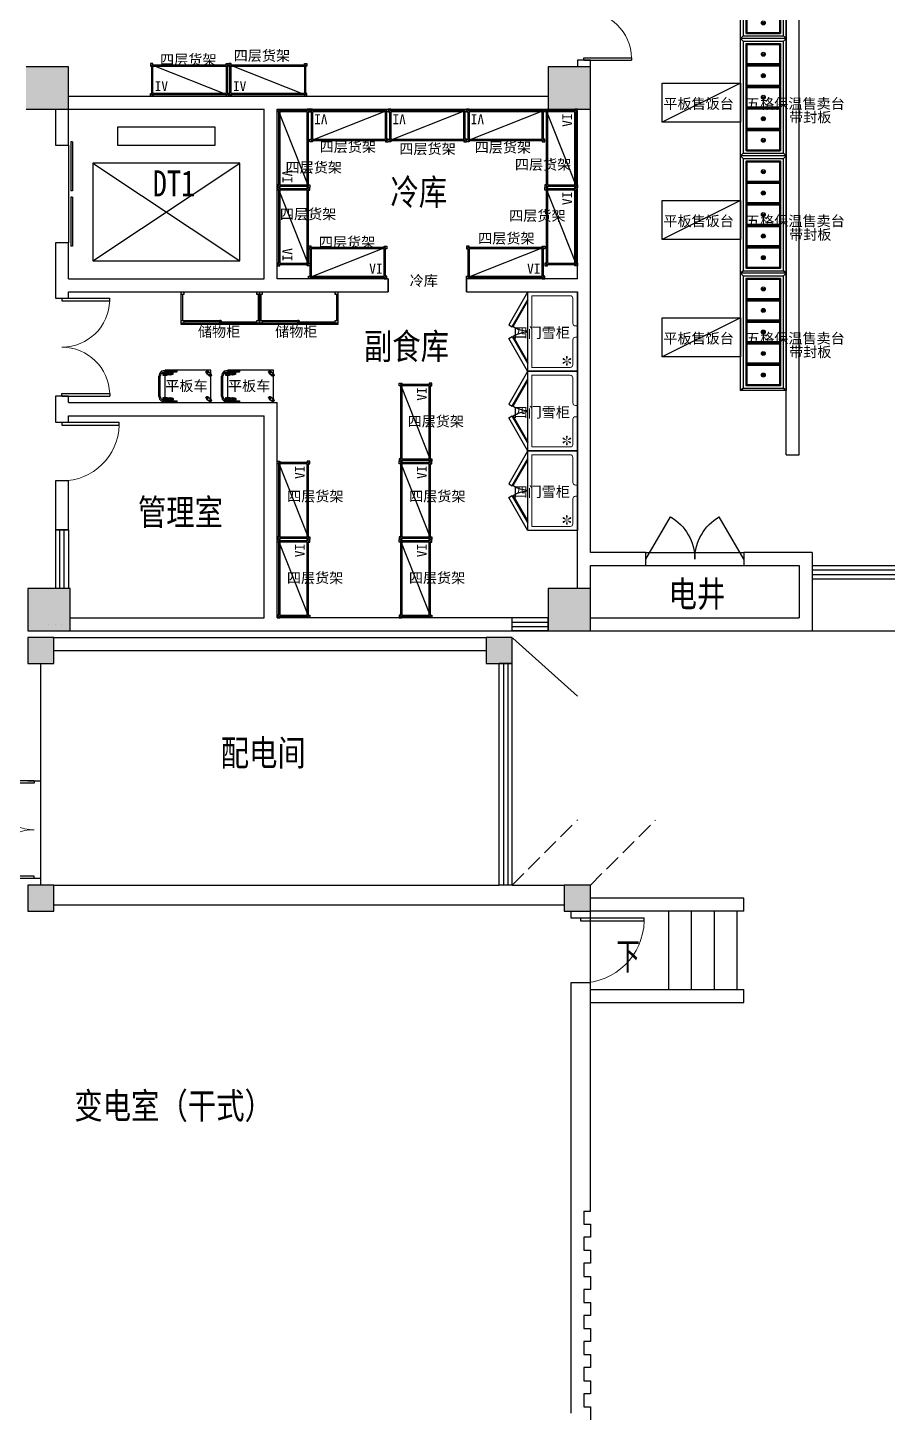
# Model space of a CAD drawing. Extents: x 1158414 to 1597620, y -840005 to -760676.
# Drawn here: x 1192469 to 1205644, y -825732 to -804482 of the extents above; entities that cross this region are included whole.
import ezdxf

# ---------------------------------------------------------------- set-up
doc = ezdxf.new("R2010")
doc.units = 0
doc.header["$LTSCALE"] = 1000
doc.linetypes.add('DASH', pattern=[0.35, 0.25, -0.1])
doc.linetypes.add('DIVIDE', pattern=[31.75, 12.7, -6.35, 0, -6.35, 0, -6.35])
for name, color, linetype in [('COLUMN', 2, 'Continuous'), ('CURTWALL', 4, 'Continuous'), ('DIM_SYMB', 3, 'Continuous'), ('EVTR', 4, 'Continuous'), ('GROUND', 34, 'Continuous'), ('PUB_HATCH', 8, 'Continuous'), ('PUB_TEXT', 7, 'Continuous'), ('STAIR', 4, 'Continuous'), ('WALL', 6, 'Continuous'), ('WINDOW', 4, 'Continuous'), ('WS_厨房设备', 1, 'Continuous'), ('产品名称', 7, 'Continuous')]:
    doc.layers.add(name, color=color, linetype=linetype)
doc.styles.add('_TCH_DIM', font='TSSDENG', dxfattribs={"width": 0.8, "bigfont": 'TSSDCHN'})
doc.styles.get("Standard").update_dxf_attribs({"font": '', "width": 0.8})
doc.styles.add('WMF-宋体1', font='')
doc.styles.get('Standard').set_extended_font_data('SimSun')
doc.styles.get('WMF-宋体1').set_extended_font_data('SimSun')

# ---------------------------------------------------------------- blocks, each defined once
blk = doc.blocks.new('snow')
at = {"lineweight": -3}
for points in [[(-59, 13, 1.234515), (-57, -14), (0, 0)], [(-18, 58, 1.234515), (-41, 43), (0, 0)], [(0, 0), (-41, -42, 1.234515), (-19, -57)], [(41, 44, 1.234515), (17, 57), (0, 0)], [(0, 0), (58, -13, 1.234515), (59, 14)], [(0, 0), (17, -57, 1.234515), (41, -44)]]:
    blk.add_hatch(color=5, dxfattribs=at).paths.add_polyline_path(points)
blk = doc.blocks.new('Custom_45')
at = {"color": 252, "lineweight": -3}
for points in [[(5, 760), (4, 762), (506, 1052), (536, 1000), (121, 760)], [(121, 760), (528, 995), (533, 986), (141, 760)], [(1215, 760), (1216, 762), (714, 1052), (684, 1000), (1099, 760)], [(1099, 760), (692, 995), (687, 986), (1079, 760)]]:
    blk.add_lwpolyline(points, dxfattribs=at)
blk.add_lwpolyline([(0, 760), (1220, 760), (1220, 0), (0, 0)], close=True)
at = {"color": 252, "lineweight": 20}
blk.add_lwpolyline([(1160, 700), (1160, 110, -0.414214), (1120, 70), (736, 70, 0.414214), (696, 30), (696, 0), (524, 0), (524, 30, 0.414214), (484, 70), (100, 70, -0.414214), (60, 110), (60, 700)], format="xyb", close=True, dxfattribs=at)
at = {"color": 252, "linetype": 'Continuous', "lineweight": -3, "ltscale": 5}
for centre, start, end in [((129, 742), 2.1551, 31.183), ((1091, 742), 148.817, 177.8449)]:
    blk.add_arc(centre, 472, start, end, dxfattribs=at)
at = {"color": 252, "lineweight": -3}
blk.add_blockref('snow', (160, 161), dxfattribs=at)
blk = doc.blocks.new('*U48')
for p, q in [((20, 20), (20, 480)), ((20, 480), (1180, 480)), ((1180, 480), (1180, 20)), ((1180, 20), (20, 20))]:
    blk.add_line(p, q)
at = {"color": 252, "linetype": 'Continuous', "ltscale": 3}
blk.add_line((20, 480), (1180, 20), dxfattribs=at)
at = {"color": 252}
for p, q in [((40, 40), (40, 460)), ((40, 40), (40, 460)), ((40, 460), (1160, 460)), ((1160, 460), (1160, 40)), ((1160, 40), (40, 40))]:
    blk.add_line(p, q, dxfattribs=at)
for points in [[(40, 480), (40, 500), (0, 500), (0, 460), (20, 460)], [(1160, 480), (1160, 500), (1200, 500), (1200, 460), (1180, 460)], [(40, 20), (40, 0), (0, 0), (0, 40), (20, 40)], [(1160, 20), (1160, 0), (1200, 0), (1200, 40), (1180, 40)]]:
    blk.add_lwpolyline(points, dxfattribs=at)
blk.add_text('IV', height=150).set_placement((66, 80))
blk = doc.blocks.new('CJT_4161')
at = {"linetype": 'Continuous'}
for p, q in [((0, 0), (0, 500)), ((0, 500), (1200, 500)), ((1200, 500), (1200, 0)), ((1200, 0), (0, 0))]:
    blk.add_line(p, q, dxfattribs=at)
at = {"color": 252}
for p, q in [((0, 480), (40, 480)), ((0, 480), (1200, 480)), ((40, 440), (0, 440)), ((20, 40), (20, 440)), ((40, 480), (40, 440)), ((40, 478), (610, 478)), ((40, 478), (40, 460)), ((610, 460), (40, 460)), ((590, 440), (590, 458)), ((590, 458), (1160, 458)), ((1160, 440), (590, 440)), ((610, 478), (610, 460)), ((1160, 440), (1160, 480)), ((1200, 440), (1160, 440)), ((1180, 40), (1180, 440)), ((0, 40), (40, 40)), ((40, 0), (0, 0)), ((40, 40), (40, 0)), ((40, 20), (40, 38)), ((1160, 0), (1160, 40)), ((1160, 40), (1200, 40)), ((1160, 18), (1160, 0)), ((1200, 0), (1160, 0))]:
    blk.add_line(p, q, dxfattribs=at)
at = {"color": 2, "linetype": 'Continuous'}
blk.add_line((600, 500), (600, 430), dxfattribs=at)
at = {"color": 252, "linetype": 'Continuous'}
blk.add_line((1160, 458), (1160, 440), dxfattribs=at)
blk = doc.blocks.new('带刹车脚轮')
h = blk.add_hatch(color=252)
h.dxf.hatch_style = 1
h.paths.add_polyline_path([(-11, -35), (-15, -35), (-15, -46), (-11, -50)])
h.paths.add_polyline_path([(15, -35), (11, -35), (11, -50), (15, -46)])
h.paths.add_polyline_path([(-11, 50), (-15, 46), (-15, 35), (-11, 35)])
h.paths.add_polyline_path([(15, 46), (11, 50), (11, 35), (15, 35)])
at = {"color": 252}
for p, q in [((-11, 50), (-11, 35)), ((-8, 50), (-8, 35)), ((-4, 50), (-4, 35)), ((0, 50), (0, 35)), ((0, 50), (0, 35)), ((4, 50), (4, 35)), ((8, 50), (8, 35)), ((11, 50), (11, 35)), ((-11, -50), (-11, -35)), ((-8, -35), (-8, -50)), ((-4, -35), (-4, -50)), ((0, -35), (0, -50)), ((0, -35), (0, -50)), ((4, -35), (4, -50)), ((8, -35), (8, -50)), ((11, -50), (11, -35))]:
    blk.add_line(p, q, dxfattribs=at)
at = {"color": 252, "linetype": 'Continuous'}
for p, q in [((-14, -59), (-14, -93)), ((-7, -59), (-7, -93)), ((0, -59), (0, -93)), ((7, -59), (7, -93)), ((14, -59), (14, -93))]:
    blk.add_line(p, q, dxfattribs=at)
blk.add_lwpolyline([(-22, -42), (-20, -40), (-20, 1), (20, 1), (20, -40), (22, -42), (25, -42), (27, -44), (27, -99), (25, -101), (-26, -101), (-28, -99), (-28, -44), (-26, -42), (-22, -42)], dxfattribs=at)
at = {"color": 252}
for points in [[(-20, 15), (-20, 33), (-18, 35), (18, 35), (20, 33), (20, 15)], [(-15, 35), (-15, 46), (-11, 50), (11, 50), (15, 46), (15, 35)], [(20, -15), (20, -33), (18, -35), (-18, -35), (-20, -33), (-20, -15)], [(15, -35), (15, -46), (11, -50), (-11, -50), (-15, -46), (-15, -35)]]:
    blk.add_lwpolyline(points, dxfattribs=at)
for radius in [25, 19.6]:
    blk.add_circle((0, 0), radius, dxfattribs=at)
blk = doc.blocks.new('脚轮')
h = blk.add_hatch(color=252)
h.dxf.hatch_style = 1
h.paths.add_polyline_path([(-11, -35), (-15, -35), (-15, -46), (-11, -50)])
h.paths.add_polyline_path([(15, -35), (11, -35), (11, -50), (15, -46)])
h.paths.add_polyline_path([(-11, 50), (-15, 46), (-15, 35), (-11, 35)])
h.paths.add_polyline_path([(15, 46), (11, 50), (11, 35), (15, 35)])
at = {"color": 252}
for p, q in [((-11, 50), (-11, 35)), ((-8, 50), (-8, 35)), ((-4, 50), (-4, 35)), ((0, 50), (0, 35)), ((0, 50), (0, 35)), ((4, 50), (4, 35)), ((8, 50), (8, 35)), ((11, 50), (11, 35)), ((-11, -50), (-11, -35)), ((-8, -35), (-8, -50)), ((-4, -35), (-4, -50)), ((0, -35), (0, -50)), ((0, -35), (0, -50)), ((4, -35), (4, -50)), ((8, -35), (8, -50)), ((11, -50), (11, -35))]:
    blk.add_line(p, q, dxfattribs=at)
for points in [[(-20, 15), (-20, 33), (-18, 35), (18, 35), (20, 33), (20, 15)], [(-15, 35), (-15, 46), (-11, 50), (11, 50), (15, 46), (15, 35)], [(20, -15), (20, -33), (18, -35), (-18, -35), (-20, -33), (-20, -15)], [(15, -35), (15, -46), (11, -50), (-11, -50), (-15, -46), (-15, -35)]]:
    blk.add_lwpolyline(points, dxfattribs=at)
for radius in [25, 19.6]:
    blk.add_circle((0, 0), radius, dxfattribs=at)
blk = doc.blocks.new('Custom_94')
for p, q in [((0, 700), (500, 700)), ((0, 700), (0, 700)), ((0, 700), (0, 0)), ((20, 756), (8, 711)), ((8, 711), (8, 668)), ((8, 668), (11, 661)), ((11, 661), (19, 658)), ((19, 658), (26, 661)), ((52, 788), (20, 756)), ((26, 661), (29, 668)), ((38, 745), (29, 711)), ((29, 711), (29, 668)), ((62, 770), (38, 745)), ((96, 800), (52, 788)), ((96, 779), (62, 770)), ((96, 800), (404, 800)), ((96, 779), (404, 779)), ((448, 788), (404, 800)), ((438, 770), (404, 779)), ((462, 745), (438, 770)), ((480, 756), (448, 788)), ((471, 711), (462, 745)), ((471, 711), (471, 668)), ((471, 668), (474, 661)), ((474, 661), (481, 658)), ((492, 711), (480, 756)), ((481, 658), (489, 661)), ((489, 661), (492, 668)), ((492, 711), (492, 668)), ((500, 679), (492, 679)), ((500, 0), (500, 700)), ((0, 0), (500, 0))]:
    blk.add_line(p, q)
at = {"color": 252}
for p, q in [((10, 663), (10, 522)), ((27, 663), (27, 522)), ((473, 663), (473, 522)), ((490, 663), (490, 522))]:
    blk.add_line(p, q, dxfattribs=at)
for centre, radius, start, end in [((18, 528), 10.5, 216.2302, 323.7698), ((482, 525), 9.09, 200.6774, 339.3226)]:
    blk.add_arc(centre, radius, start, end, dxfattribs=at)
at = {"color": 252, "rotation": 180}
for p in [(53, 631), (444, 632)]:
    blk.add_blockref('带刹车脚轮', p, dxfattribs=at)
at = {"rotation": 315}
for p in [(53, 33), (444, 33)]:
    blk.add_blockref('脚轮', p, dxfattribs=at)
blk = doc.blocks.new('*U113')
at = {"color": 252, "linetype": 'DIVIDE', "ltscale": 3}
blk.add_line((0, 0), (1200, 600), dxfattribs=at)
at = {"linetype": 'Continuous'}
for p, q in [((0, 0), (0, 600)), ((0, 600), (1200, 600)), ((1200, 600), (1200, 0)), ((1200, 0), (0, 0))]:
    blk.add_line(p, q, dxfattribs=at)
blk = doc.blocks.new('Custom_78')
for p, q in [((40, 660), (0, 700)), ((0, 700), (1800, 700)), ((0, 0), (0, 700)), ((0, 700), (40, 660)), ((1800, 700), (1760, 660)), ((1800, 700), (1760, 660)), ((1800, 0), (1800, 700)), ((1800, 0), (0, 0)), ((1760, 40), (1800, 0)), ((1760, 40), (1800, 0))]:
    blk.add_line(p, q)
at = {"color": 253}
for p, q in [((1760, 660), (40, 660)), ((40, 660), (40, 40)), ((1760, 660), (1760, 40)), ((0, 0), (40, 40)), ((40, 40), (0, 0)), ((40, 40), (1760, 40))]:
    blk.add_line(p, q, dxfattribs=at)
at = {"color": 252}
for p, q in [((232, 379), (232, 321)), ((248, 379), (248, 321)), ((562, 379), (562, 321)), ((578, 379), (578, 321)), ((892, 379), (892, 321)), ((908, 379), (908, 321)), ((1222, 379), (1222, 321)), ((1238, 379), (1238, 321)), ((1552, 379), (1552, 321)), ((1568, 379), (1568, 321))]:
    blk.add_line(p, q, dxfattribs=at)
for points in [[(85, 615), (395, 615, -0.414214), (405, 605), (405, 95, -0.414214), (395, 85), (85, 85, -0.414214), (75, 95), (75, 605, -0.414214)], [(100, 600), (380, 600, -0.414214), (390, 590), (390, 110, -0.414214), (380, 100), (100, 100, -0.414214), (90, 110), (90, 590, -0.414214)], [(415, 615), (725, 615, -0.414214), (735, 605), (735, 95, -0.414214), (725, 85), (415, 85, -0.414214), (405, 95), (405, 605, -0.414214)], [(430, 600), (710, 600, -0.414214), (720, 590), (720, 110, -0.414214), (710, 100), (430, 100, -0.414214), (420, 110), (420, 590, -0.414214)], [(745, 615), (1055, 615, -0.414214), (1065, 605), (1065, 95, -0.414214), (1055, 85), (745, 85, -0.414214), (735, 95), (735, 605, -0.414214)], [(760, 600), (1040, 600, -0.414214), (1050, 590), (1050, 110, -0.414214), (1040, 100), (760, 100, -0.414214), (750, 110), (750, 590, -0.414214)], [(1075, 615), (1385, 615, -0.414214), (1395, 605), (1395, 95, -0.414214), (1385, 85), (1075, 85, -0.414214), (1065, 95), (1065, 605, -0.414214)], [(1090, 600), (1370, 600, -0.414214), (1380, 590), (1380, 110, -0.414214), (1370, 100), (1090, 100, -0.414214), (1080, 110), (1080, 590, -0.414214)], [(1405, 615), (1715, 615, -0.414214), (1725, 605), (1725, 95, -0.414214), (1715, 85), (1405, 85, -0.414214), (1395, 95), (1395, 605, -0.414214)], [(1420, 600), (1700, 600, -0.414214), (1710, 590), (1710, 110, -0.414214), (1700, 100), (1420, 100, -0.414214), (1410, 110), (1410, 590, -0.414214)]]:
    blk.add_lwpolyline(points, format="xyb", close=True, dxfattribs=at)
for centre in [(240, 350), (570, 350), (900, 350), (1230, 350), (1560, 350)]:
    blk.add_circle(centre, 30, dxfattribs=at)
blk = doc.blocks.new('$DorLib2D$00000002')
for p, q in [((-0.5, 0), (-0.5, 0.4875)), ((-0.475, 0.4875), (-0.5, 0.4875)), ((-0.475, 0), (-0.475, 0.4875)), ((0.475, 0), (0.475, 0.4875)), ((0.475, 0.4875), (0.5, 0.4875)), ((0.5, 0), (0.5, 0.4875)), ((-0.5, 0), (-0.475, 0)), ((0.5, 0), (0.475, 0))]:
    blk.add_line(p, q)
at = {"lineweight": 13}
for centre, start, end in [((-0.4875, 0), 0, 88.53072), ((0.4875, 0), 91.46928, 180)]:
    blk.add_arc(centre, 0.4875, start, end, dxfattribs=at)
blk = doc.blocks.new('$DORLIB2D$00000127')
at = {"color": 0}
for points in [[(-0.533, 0.795), (-0.533, 0.69)], [(-0.033, 0.795), (-0.533, 0.795)], [(-0.033, 0.795), (-0.033, 0.69)], [(0.533, 0.795), (0.033, 0.795)], [(0.033, 0.795), (0.033, 0.69)], [(0.533, 0.795), (0.533, 0.69)], [(-0.033, 0.69), (-0.533, 0.69)], [(0.533, 0.69), (0.033, 0.69)], [(0.5, 0.5), (-0.5, 0.5)]]:
    blk.add_lwpolyline(points, dxfattribs=at)
blk = doc.blocks.new('$DorLib2D$00000231')
at = {"color": 0}
for p, q in [((-0.5, 0), (-0.25, 0.433)), ((0.5, 0), (0.25, 0.433))]:
    blk.add_line(p, q, dxfattribs=at)
for centre, start, end in [((-0.5, 0), 0, 60), ((0.5, 0), 120, 180)]:
    blk.add_arc(centre, 0.5, start, end, dxfattribs=at)
blk = doc.blocks.new('$DorLib2D$00000001')
for p, q in [((0.45, 0.975), (0.5, 0.975)), ((0.45, 0), (0.45, 0.975)), ((0.5, 0), (0.5, 0.975)), ((0.5, 0), (0.45, 0))]:
    blk.add_line(p, q)
at = {"lineweight": 13}
blk.add_arc((0.475, 0), 0.975, 91.4693, 180, dxfattribs=at)
blk = doc.blocks.new('$TCHSYS$WIN2D')
for p, q in [((-0.5, 0.5), (0.5, 0.5)), ((-0.5, 0.5), (-0.5, -0.5)), ((0.5, 0.5), (0.5, -0.5)), ((0.5, 0.1667), (-0.5, 0.1667)), ((0.5, -0.1667), (-0.5, -0.1667)), ((-0.5, -0.5), (0.5, -0.5))]:
    blk.add_line(p, q)

msp = doc.modelspace()

# ---------------------------------------------------------------- hatches: boundary and pattern name
at = {"layer": 'PUB_HATCH'}
for points in [[(1193093.9, -805732.1), (1193093.9, -805082.1), (1192443.9, -805082.1), (1192443.9, -805732.1)], [(1201093.9, -805732.1), (1201093.9, -805082.1), (1200443.9, -805082.1), (1200443.9, -805732.1)], [(1193118.8, -813732.1), (1193118.8, -813082.1), (1192468.8, -813082.1), (1192468.8, -813732.1)], [(1201093.9, -813732.1), (1201093.9, -813082.1), (1200443.9, -813082.1), (1200443.9, -813732.1)], [(1192468.8, -813832.1), (1192468.8, -814232.1), (1192868.8, -814232.1), (1192868.8, -813832.1)], [(1199493.8, -813832.1), (1199493.8, -814232.1), (1199893.8, -814232.1), (1199893.8, -813832.1)], [(1192468.8, -817632.1), (1192468.8, -818032.1), (1192868.8, -818032.1), (1192868.8, -817632.1)], [(1200693.8, -817632.1), (1200693.8, -818032.1), (1201093.8, -818032.1), (1201093.8, -817632.1)]]:
    msp.add_hatch(color=256, dxfattribs=at).paths.add_polyline_path(points)

# ---------------------------------------------------------------- linework, layer by layer
for points in [[(1199893.9, -813732.1), (1200443.9, -813732.1)], [(1199902.3, -813846.1), (1200893.8, -814732.1)]]:
    msp.add_lwpolyline(points)
at = {"layer": 'COLUMN'}
for p, q in [((1193093.9, -805082.1), (1192443.9, -805082.1)), ((1193093.9, -805732.1), (1193093.9, -805082.1)), ((1201093.9, -805082.1), (1200443.9, -805082.1)), ((1200443.9, -805082.1), (1200443.9, -805732.1)), ((1201093.9, -805732.1), (1201093.9, -805082.1)), ((1192443.9, -805732.1), (1193093.9, -805732.1)), ((1200443.9, -805732.1), (1201093.9, -805732.1)), ((1193118.8, -813082.1), (1192468.8, -813082.1)), ((1192468.8, -813082.1), (1192468.8, -813732.1)), ((1193118.8, -813732.1), (1193118.8, -813082.1)), ((1201093.9, -813082.1), (1200443.9, -813082.1)), ((1200443.9, -813082.1), (1200443.9, -813732.1)), ((1201093.9, -813732.1), (1201093.9, -813082.1)), ((1192468.8, -813732.1), (1193118.8, -813732.1)), ((1192468.8, -813832.1), (1192468.8, -814232.1)), ((1192868.8, -813832.1), (1192468.8, -813832.1)), ((1192868.8, -814232.1), (1192868.8, -813832.1)), ((1199493.8, -813832.1), (1199493.8, -814232.1)), ((1199893.8, -813832.1), (1199493.8, -813832.1)), ((1199893.8, -814232.1), (1199893.8, -813832.1)), ((1200443.9, -813732.1), (1201093.9, -813732.1)), ((1192468.8, -814232.1), (1192868.8, -814232.1)), ((1199493.8, -814232.1), (1199893.8, -814232.1)), ((1192468.8, -817632.1), (1192468.8, -818032.1)), ((1192868.8, -817632.1), (1192468.8, -817632.1)), ((1192868.8, -818032.1), (1192868.8, -817632.1)), ((1200693.8, -817632.1), (1200693.8, -818032.1)), ((1201093.8, -817632.1), (1200693.8, -817632.1)), ((1201093.8, -818032.1), (1201093.8, -817632.1)), ((1192468.8, -818032.1), (1192868.8, -818032.1)), ((1200693.8, -818032.1), (1201093.8, -818032.1))]:
    msp.add_line(p, q, dxfattribs=at)
at = {"layer": 'CURTWALL'}
for p, q in [((1204293.8, -811032.1), (1204293.8, -785732.1)), ((1204093.8, -811032.1), (1204093.8, -785932.1)), ((1204493.8, -812732.1), (1208768.8, -812732.1)), ((1204493.8, -812798.8), (1208768.8, -812798.8)), ((1204493.8, -812865.5), (1208768.8, -812865.5)), ((1204493.8, -812932.1), (1208768.8, -812932.1))]:
    msp.add_line(p, q, dxfattribs=at)
msp.add_lwpolyline([(1204093.8, -811032.1), (1204293.8, -811032.1)], dxfattribs=at)
at = {"layer": 'DIM_SYMB'}
msp.add_lwpolyline([(1201851.2, -818728.6, 0, 0, 0), (1203074.4, -818728.6, 112, 0, 0), (1203494.4, -818728.6, 0, 0, 0)], format="xyseb", dxfattribs=at)
at = {"layer": 'EVTR'}
for p, q in [((1193843.8, -806007.1), (1193843.8, -806282.1)), ((1195343.8, -806007.1), (1193843.8, -806007.1)), ((1195343.8, -806282.1), (1195343.8, -806007.1)), ((1193843.8, -806282.1), (1195343.8, -806282.1)), ((1193468.8, -806557.1), (1193468.8, -808057.1)), ((1195718.8, -806557.1), (1193468.8, -806557.1)), ((1193468.8, -806557.1), (1195718.8, -808057.1)), ((1193468.8, -808057.1), (1195718.8, -806557.1)), ((1195718.8, -808057.1), (1195718.8, -806557.1)), ((1193468.8, -808057.1), (1195718.8, -808057.1))]:
    msp.add_line(p, q, dxfattribs=at)
at = {"layer": 'GROUND', "linetype": 'DASH'}
for points in [[(1199893.8, -817632.1), (1200893.8, -816632.1)], [(1201093.8, -817632.1), (1202093.8, -816632.1)]]:
    msp.add_lwpolyline(points, dxfattribs=at)
at = {"layer": 'STAIR'}
for p, q in [((1203443.8, -818032.1), (1201093.8, -818032.1)), ((1202293.8, -819232.1), (1202293.8, -818032.1)), ((1202293.9, -819132.1), (1202293.8, -818032.1)), ((1202643.8, -819232.1), (1202643.8, -818032.1)), ((1202993.8, -819232.1), (1202993.8, -818032.1)), ((1203343.8, -819232.1), (1203343.8, -818032.1)), ((1201093.8, -819232.1), (1203443.8, -819232.1))]:
    msp.add_line(p, q, dxfattribs=at)
for points in [[(1204093.8, -813732.1), (1233743.8, -813732.1)], [(1203443.8, -818032.1), (1203443.8, -817832.1), (1201093.8, -817832.1)], [(1201093.8, -819432.1), (1203443.8, -819432.1), (1203443.8, -819232.1)]]:
    msp.add_lwpolyline(points, dxfattribs=at)
at = {"layer": 'WALL'}
for p, q in [((1201093.8, -804982.1), (1200893.8, -804982.1)), ((1200893.8, -804982.1), (1200893.8, -805082.1)), ((1201093.8, -805082.1), (1201093.8, -804982.1)), ((1193093.9, -805532.1), (1196193.8, -805532.1)), ((1196193.8, -805532.1), (1200443.9, -805532.1)), ((1192893.8, -805732.1), (1192893.8, -806282.1)), ((1193093.8, -806282.1), (1193093.8, -805732.1)), ((1193093.9, -805732.1), (1196093.8, -805732.1)), ((1196093.8, -808332.1), (1196093.8, -805732.1)), ((1196293.8, -808332.1), (1196293.8, -805732.1)), ((1196293.8, -805732.1), (1200443.9, -805732.1)), ((1200893.8, -808332.1), (1200893.8, -805732.1)), ((1201093.8, -808432.1), (1201093.8, -805732.1)), ((1192893.8, -806282.1), (1193093.8, -806282.1)), ((1193093.8, -807782.1), (1192893.8, -807782.1)), ((1192893.8, -807782.1), (1192893.8, -808432.1)), ((1193093.8, -808332.1), (1193093.8, -807782.1)), ((1193093.8, -808332.1), (1196093.8, -808332.1)), ((1197993.8, -808332.1), (1196293.8, -808332.1)), ((1197993.8, -808532.1), (1197993.8, -808332.1)), ((1200893.8, -808332.1), (1199193.8, -808332.1)), ((1199193.8, -808332.1), (1199193.8, -808532.1)), ((1192893.8, -808432.1), (1192893.8, -808632.1)), ((1193093.8, -808532.1), (1196193.8, -808532.1)), ((1193093.8, -808632.1), (1193093.8, -808532.1)), ((1196193.8, -808532.1), (1197993.8, -808532.1)), ((1199193.8, -808532.1), (1200893.8, -808532.1)), ((1200893.8, -812632.1), (1200893.8, -808532.1)), ((1201093.8, -812532.1), (1201093.8, -808432.1)), ((1192893.8, -808632.1), (1193093.8, -808632.1)), ((1193093.8, -810132.1), (1192893.8, -810132.1)), ((1192893.8, -810132.1), (1192893.8, -810332.1)), ((1193093.8, -810232.1), (1193093.8, -810132.1)), ((1193093.8, -810232.1), (1196293.8, -810232.1)), ((1196293.8, -813532.1), (1196293.8, -810232.1)), ((1192893.8, -810332.1), (1192893.8, -810532.1)), ((1193093.8, -810532.1), (1193093.8, -810432.1)), ((1193093.8, -810432.1), (1196093.8, -810432.1)), ((1196093.8, -813532.1), (1196093.8, -810432.1)), ((1192893.8, -810532.1), (1193093.8, -810532.1)), ((1193093.8, -811432.1), (1192893.8, -811432.1)), ((1192893.8, -811432.1), (1192893.8, -812182.1)), ((1193093.8, -812182.1), (1193093.8, -811432.1)), ((1192893.8, -812182.1), (1193093.8, -812182.1)), ((1201943.8, -812532.1), (1201093.8, -812532.1)), ((1201943.8, -812732.1), (1201943.8, -812532.1)), ((1204493.8, -812532.1), (1203443.8, -812532.1)), ((1203443.8, -812532.1), (1203443.8, -812732.1)), ((1204493.8, -812532.1), (1204493.8, -812832.1)), ((1200893.8, -813082.1), (1200893.8, -812632.1)), ((1201093.8, -812732.1), (1201943.8, -812732.1)), ((1201093.8, -813082.1), (1201093.8, -812732.1)), ((1203443.8, -812732.1), (1204293.8, -812732.1)), ((1204293.8, -812732.1), (1204293.8, -812832.1)), ((1204293.8, -812832.1), (1204293.8, -813532.1)), ((1204493.8, -812832.1), (1204493.8, -813732.1)), ((1192793.8, -813632.1), (1192793.8, -813632.1)), ((1192893.8, -813632.1), (1192893.8, -813632.1)), ((1192993.8, -813632.1), (1192993.8, -813632.1)), ((1193118.8, -813532.1), (1196093.8, -813532.1)), ((1199893.9, -813532.1), (1196293.8, -813532.1)), ((1199893.9, -813632.1), (1199893.9, -813532.1)), ((1201093.9, -813532.1), (1204293.8, -813532.1)), ((1192868.8, -813832.1), (1199493.8, -813832.1)), ((1193118.8, -813732.1), (1199893.9, -813732.1)), ((1201093.9, -813732.1), (1204493.8, -813732.1)), ((1192868.8, -814032.1), (1199493.8, -814032.1)), ((1192668.8, -816032.1), (1192668.8, -814232.1)), ((1192468.8, -816032.1), (1192668.8, -816032.1)), ((1192668.8, -817532.1), (1192468.8, -817532.1)), ((1192668.8, -817632.1), (1192668.8, -817532.1)), ((1192868.8, -817632.1), (1199693.8, -817632.1)), ((1199893.8, -817632.1), (1199693.8, -817632.1)), ((1199893.8, -817632.1), (1200693.8, -817632.1)), ((1192868.8, -817932.1), (1199793.8, -817932.1)), ((1199793.8, -817932.1), (1200693.8, -817932.1)), ((1200793.8, -818032.1), (1200793.8, -818132.1)), ((1201093.8, -818132.1), (1201093.8, -818032.1)), ((1200793.8, -818132.1), (1201093.8, -818132.1)), ((1201093.8, -819132.1), (1200793.8, -819132.1)), ((1200793.8, -819132.1), (1200793.8, -822632.1)), ((1201093.8, -822632.1), (1201093.8, -819132.1)), ((1200793.8, -822632.1), (1200793.8, -822832.1)), ((1200993.8, -822632.1), (1201093.8, -822632.1)), ((1200993.8, -822632.1), (1200993.8, -822832.1)), ((1200793.8, -822832.1), (1200793.8, -823032.1)), ((1200993.8, -822832.1), (1201093.8, -822832.1)), ((1201093.8, -822832.1), (1201093.8, -823032.1)), ((1200793.8, -823032.1), (1200793.8, -823232.1)), ((1201093.8, -823032.1), (1200993.8, -823032.1)), ((1200993.8, -823032.1), (1200993.8, -823232.1)), ((1200793.8, -823232.1), (1200793.8, -823432.1)), ((1200793.8, -823432.1), (1200793.8, -823632.1)), ((1200993.8, -823232.1), (1201093.8, -823232.1)), ((1201093.8, -823432.1), (1200993.8, -823432.1)), ((1200993.8, -823432.1), (1200993.8, -823632.1)), ((1201093.8, -823232.1), (1201093.8, -823432.1)), ((1200793.8, -823632.1), (1200793.8, -823832.1)), ((1200993.8, -823632.1), (1201093.8, -823632.1)), ((1201093.8, -823632.1), (1201093.8, -823832.1)), ((1200793.8, -823832.1), (1200793.8, -824032.1)), ((1201093.8, -823832.1), (1200993.8, -823832.1)), ((1200993.8, -823832.1), (1200993.8, -824032.1)), ((1200793.8, -824032.1), (1200793.8, -824232.1)), ((1200993.8, -824032.1), (1201093.8, -824032.1)), ((1201093.8, -824032.1), (1201093.8, -824232.1)), ((1200793.8, -824232.1), (1200793.8, -824432.1)), ((1201093.8, -824232.1), (1200993.8, -824232.1)), ((1200993.8, -824232.1), (1200993.8, -824432.1)), ((1200793.8, -824432.1), (1200793.8, -824632.1)), ((1200993.8, -824432.1), (1201093.8, -824432.1)), ((1201093.8, -824432.1), (1201093.8, -824632.1)), ((1200793.8, -824632.1), (1200793.8, -824832.1)), ((1201093.8, -824632.1), (1200993.8, -824632.1)), ((1200993.8, -824632.1), (1200993.8, -824832.1)), ((1200793.8, -824832.1), (1200793.8, -825032.1)), ((1200993.8, -824832.1), (1201093.8, -824832.1)), ((1201093.8, -824832.1), (1201093.8, -825032.1)), ((1200793.8, -825032.1), (1200793.8, -825232.1)), ((1201093.8, -825032.1), (1200993.8, -825032.1)), ((1200993.8, -825032.1), (1200993.8, -825232.1)), ((1200793.8, -825232.1), (1200793.8, -825432.1)), ((1200993.8, -825232.1), (1201093.8, -825232.1)), ((1201093.8, -825232.1), (1201093.8, -825432.1)), ((1200793.8, -825432.1), (1200793.8, -825632.1)), ((1201093.8, -825432.1), (1200993.8, -825432.1)), ((1200993.8, -825432.1), (1200993.8, -825632.1)), ((1200793.8, -825632.1), (1200793.8, -825732.1)), ((1200993.8, -825632.1), (1201093.8, -825632.1)), ((1201093.8, -825632.1), (1201093.8, -825832.1))]:
    msp.add_line(p, q, dxfattribs=at)
at = {"layer": 'WINDOW', "linetype": 'DASH'}
for p, q in [((1197993.8, -808332.1), (1197993.8, -808532.1)), ((1199193.8, -808532.1), (1199193.8, -808332.1))]:
    msp.add_line(p, q, dxfattribs=at)
at = {"layer": 'WINDOW'}
for p, q in [((1201943.8, -812532.1), (1203443.8, -812532.1)), ((1201943.8, -812732.1), (1203443.8, -812732.1)), ((1192668.8, -817532.1), (1192668.8, -816032.1)), ((1201093.8, -819132.1), (1201093.8, -818132.1))]:
    msp.add_line(p, q, dxfattribs=at)

# ---------------------------------------------------------------- block references
at = {"layer": 'WINDOW', "rotation": 90}
for name, p, xscale, yscale, zscale in [('$DorLib2D$00000002', (1200993.8, -804232.1), -1500, -1500, -1500), ('$DORLIB2D$00000127', (1192993.8, -807032.1), 1500, -200, 1500), ('$DorLib2D$00000001', (1192993.8, -810982.1), 900, -900, 900), ('$TCHSYS$WIN2D', (1192993.8, -812632.1), -900, -200, -900), ('$TCHSYS$WIN2D', (1199793.8, -815932.1), 3400, -200, 3400), ('$DorLib2D$00000002', (1192568.8, -816782.1), -1500, 1500, -1500), ('$DorLib2D$00000001', (1200943.8, -818632.1), 1000, -1000, 1000)]:
    msp.add_blockref(name, p, dxfattribs=dict(at, xscale=xscale, yscale=yscale, zscale=zscale))
at = {"layer": 'WINDOW', "linetype": 'DASH', "xscale": -1500, "yscale": -1500, "zscale": -1500, "rotation": 90}
msp.add_blockref('$DorLib2D$00000002', (1192993.8, -809382.1), dxfattribs=at)
at = {"layer": 'WINDOW'}
for name, p, xscale, yscale, zscale in [('$DorLib2D$00000231', (1202693.8, -812632.1), -1500, 1500, -1500), ('$TCHSYS$WIN2D', (1200168.9, -813632.1), -550, -200, -550)]:
    msp.add_blockref(name, p, dxfattribs=dict(at, xscale=xscale, yscale=yscale, zscale=zscale))
at = {"layer": 'WS_厨房设备'}
for name, p, rotation in [('Custom_78', (1204093.8, -804648.5), 90), ('Custom_78', (1204093.8, -806448.5), 90), ('*U113', (1203393.8, -805332.1), 180), ('Custom_78', (1204093.8, -808248.5), 90), ('*U113', (1203393.8, -807132.1), 180), ('Custom_78', (1204093.8, -810048.5), 90), ('CJT_4161', (1196021.3, -808532.1), 180), ('CJT_4161', (1197221.3, -808532.1), 180), ('Custom_45', (1200893.8, -809752.1), 90), ('*U113', (1203393.8, -808932.1), 180), ('Custom_94', (1195277.1, -810232.1), 90), ('Custom_94', (1196237.6, -810232.1), 90), ('Custom_45', (1200893.8, -810972.1), 90), ('Custom_45', (1200893.8, -812192.1), 90)]:
    msp.add_blockref(name, p, dxfattribs=dict(at, rotation=rotation))
for p in [(1194348.9, -805532.1), (1195548.9, -805532.1)]:
    msp.add_blockref('*U48', p, dxfattribs=at)
at = {"layer": 'WS_厨房设备', "xscale": -1}
for p, rotation in [((1196293.8, -806932.1), 270), ((1196793.8, -805732.1), 180), ((1197993.8, -805732.1), 180), ((1199193.8, -805732.1), 180), ((1200893.8, -805732.1), 90), ((1196293.8, -808132.1), 270), ((1200893.8, -806932.1), 90), ((1198663.4, -809932.1), 90), ((1196793.8, -811132.1), 90), ((1198663.4, -811132.1), 90), ((1196793.8, -812332.1), 90), ((1198663.4, -812332.1), 90)]:
    msp.add_blockref('*U48', p, dxfattribs=dict(at, rotation=rotation))
for p in [(1197973.8, -808332.1), (1200393.8, -808332.1)]:
    msp.add_blockref('*U48', p, dxfattribs=at)

# ---------------------------------------------------------------- texts
at = {"layer": 'PUB_TEXT', "width": 0.8}
for s, p in [('DT1', (1194385.3, -807069)), ('冷库', (1198028, -807202.1)), ('副食库', (1197621.4, -809567.5)), ('管理室', (1194156.8, -812111.4)), ('配电间', (1195425.8, -815802.9)), ('变电室（干式）', (1193182.2, -821215.2))]:
    msp.add_text(s, height=398.73, dxfattribs=at).set_placement(p)
at = {"layer": 'PUB_TEXT', "color": 6, "linetype": 'DASH', "width": 0.8}
msp.add_text('电井', height=398.73, dxfattribs=at).set_placement((1202291.8, -813365.5))
at = {"layer": 'PUB_TEXT', "style": '_TCH_DIM', "width": 0.8}
msp.add_text('下', height=472.6, dxfattribs=at).set_placement((1201491.5, -818973.6))
at = {"layer": '产品名称', "color": 7, "lineweight": 0, "style": 'WMF-宋体1'}
for s, p in [('四层货架', (1194497.1, -805052.1)), ('四层货架', (1195625.8, -804989.1)), ('平板售饭台', (1202212.6, -805726.1)), ('五格保温售卖台', (1203479.2, -805725.7)), ('带封板', (1204139.3, -805933.5)), ('四层货架', (1196943, -806387.4)), ('四层货架', (1199320.2, -806395.9)), ('四层货架', (1198164.7, -806419)), ('四层货架', (1196421, -806704.6)), ('四层货架', (1199935.8, -806659.3)), ('四层货架', (1196333.8, -807419.9)), ('四层货架', (1199847.9, -807444.2)), ('平板售饭台', (1202212.6, -807526.1)), ('五格保温售卖台', (1203479.2, -807525.7)), ('四层货架', (1196931.1, -807852.1)), ('四层货架', (1199373.2, -807791.5)), ('带封板', (1204139.3, -807733.5)), ('冷库', (1198323.5, -808440.1)), ('储物柜', (1195077.8, -809223.7)), ('储物柜', (1196260.8, -809222.2)), ('四门雪柜', (1199915.4, -809239.5)), ('平板售饭台', (1202212.6, -809326.1)), ('五格保温售卖台', (1203479.2, -809325.7)), ('带封板', (1204139.3, -809533.5)), ('平板车', (1194577.1, -810054.4)), ('平板车', (1195537.6, -810054.4)), ('四层货架', (1198291.6, -810597.9)), ('四门雪柜', (1199915.4, -810459.5)), ('四门雪柜', (1199915.4, -811679.5)), ('四层货架', (1196445.2, -811747.4)), ('四层货架', (1198314.8, -811747.4)), ('四层货架', (1196441.2, -812999)), ('四层货架', (1198310.8, -812999))]:
    msp.add_text(s, height=158.49, dxfattribs=at).set_placement(p)

doc.saveas('drawing.dxf')
